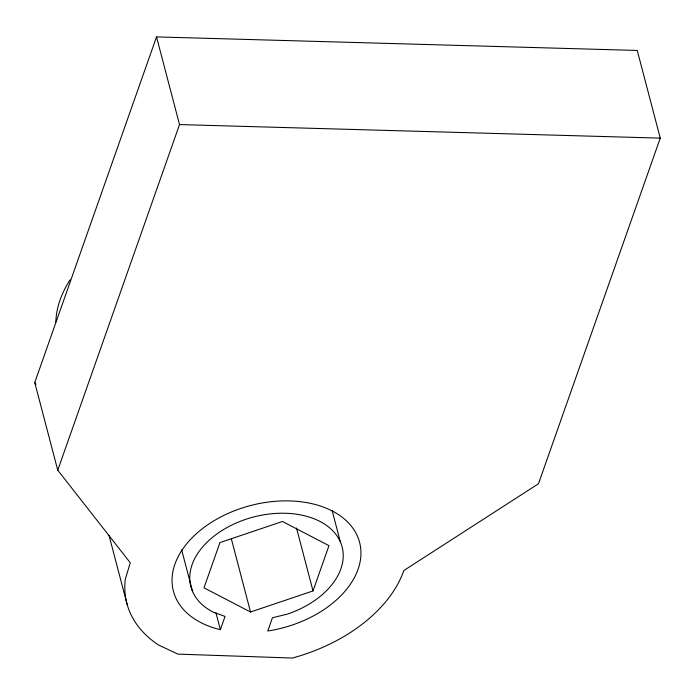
<?xml version="1.0" encoding="UTF-8"?>
<svg xmlns="http://www.w3.org/2000/svg" width="695" height="695" viewBox="0 0 695 695"><rect width="100%" height="100%" fill="white"/><g stroke="black" fill="none" stroke-linecap="round" stroke-linejoin="round"><path stroke-width="1.04" d="M34.75 382.528L156.523 36.904L637.245 50.448L660.25 138.123L538.477 483.755L403.873 570.499A144.351 94.894 -14.7 0 1 292.413 658.043L177.903 654.117L158.747 645.125A144.351 94.894 -14.7 0 1 125.239 579.543L130.26 562.741L57.755 470.211L34.75 382.528L36.079 384.222M57.755 470.211L179.527 124.579L156.523 36.904M220.385 629.67L225.05 616.422L212.965 612.026A78.188 51.404 -14.7 0 1 221.609 530.763A78.188 51.404 -14.7 0 1 335.589 533.968A78.188 51.404 -14.7 0 1 287.365 614.119L272.449 617.759L267.775 631.008A96.231 63.262 -14.7 0 0 354.798 531.102A96.231 63.262 -14.7 0 0 204.782 526.88A96.231 63.262 -14.7 0 0 220.385 629.67L215.98 612.903M313.028 590.915L328.978 545.653L282.431 521.485L219.941 542.587L203.991 587.84L250.539 612.008L313.028 590.915L296.53 528.035M179.527 124.579L660.25 138.123M332.088 510.382L340.341 541.822M231.296 538.651L250.539 612.008M181.638 549.762L192.628 591.68M109.011 535.315L127.159 604.485M55.835 321.794A144.351 94.894 -14.7 0 1 70.099 279.798"/></g></svg>
